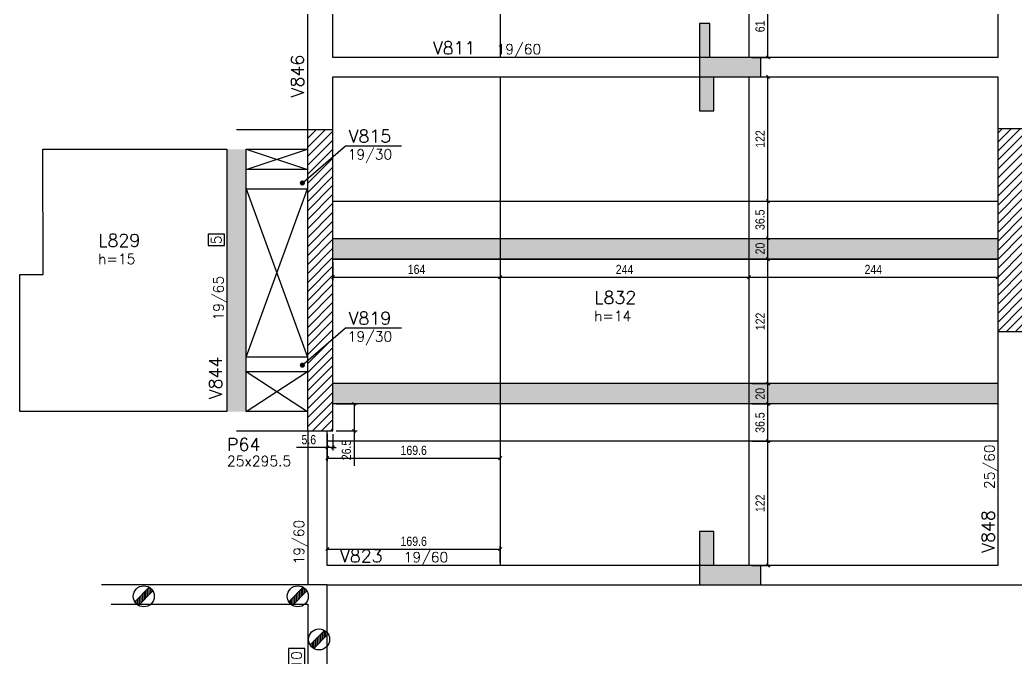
# Model space of a CAD drawing. Extents: x 1860 to 8661, y -614 to 3008.
# Drawn here: x 2370 to 3347, y 806 to 1432 of the extents above; entities that cross this region are included whole.
import ezdxf
from ezdxf import colors
from ezdxf.entities.mleader import LeaderData, LeaderLine
from ezdxf.enums import TextEntityAlignment as Align
from ezdxf.math import Vec2, Vec3

# ---------------------------------------------------------------- set-up
doc = ezdxf.new("R2010")
doc.units = 0
for name, color, linetype in [('COTA', 241, 'Continuous'), ('F-ARM', 6, 'Continuous'), ('F-AUX-RED', 1, 'Continuous'), ('F-CORTE', 4, 'Continuous'), ('F-LAJES', 3, 'Continuous'), ('F-LAJES-DIM', 2, 'Continuous'), ('F-LAJES-NOME', 4, 'Continuous'), ('F-PILARES-DIM', 172, 'Continuous'), ('F-PILARES-HACH', 174, 'Continuous'), ('F-PILARES-NOME', 170, 'Continuous'), ('F-PILARES-S', 170, 'Continuous'), ('F-SOLIDO-CORTE', 71, 'Continuous'), ('F-VIGAS', 3, 'Continuous'), ('F-VIGAS-DIM', 2, 'Continuous'), ('F-VIGAS-NOME', 4, 'Continuous'), ('F-VÃO', 1, 'Continuous'), ('Painéis', 200, 'Continuous')]:
    doc.layers.add(name, color=color, linetype=linetype)
doc.layers.add('F-DESNIVEL-6', color=7, linetype='Continuous', true_color=0xffdebd)
doc.layers.add('Hachura', color=251, linetype='Continuous', lineweight=9)
doc.styles.add('COTA TECNICA-50', font='techl___.ttf', dxfattribs={"height": 9})
doc.styles.add('MCP', font='romans.shx')
doc.styles.get("Standard").update_dxf_attribs({"font": 'arial.ttf'})
doc.dimstyles.new('COTA PAINEL-50', dxfattribs={"dimtxt": 9, "dimasz": 3, "dimexe": 3, "dimexo": 3, "dimgap": 3, "dimtad": 1, "dimdec": 1, "dimzin": 12, "dimdsep": 46, "dimtxsty": 'COTA TECNICA-50', "dimblk1": 'OBLIQUE', "dimblk2": 'OBLIQUE', "dimsah": 1, "dimcen": 0.9, "dimclrd": 4, "dimclre": 4, "dimclrt": 240, "dimadec": 1, "dimazin": 3, "dimtfac": 1, "dimtdec": 1, "dimtmove": 0, "dimatfit": 3, "dimfxl": 1, "dimtolj": 1, "dimtzin": 12, "dimarcsym": 0})
pattern_1 = [(45, (3891.34, 901.7874), (-4.419417, 4.419417), [])]

# ---------------------------------------------------------------- blocks, each defined once
blk = doc.blocks.new('*U7')
at = {"layer": 'F-VIGAS-DIM', "color": 1}
blk.add_lwpolyline([(0, 0), (33, 0), (33, 16), (0, 16)], close=True, dxfattribs=at)
at = {"layer": 'F-VIGAS-DIM', "style": 'MCP'}
blk.add_attdef('DIM', text='', height=10, dxfattribs=at).set_placement((16.5, 8), align=Align.MIDDLE_CENTER)
blk = doc.blocks.new('_Dot')
at = {"color": 0, "linetype": 'ByBlock', "lineweight": -2}
blk.add_line((-0.5, 0), (-1, 0), dxfattribs=at)
at = {"color": 0, "linetype": 'ByBlock', "const_width": 0.5}
blk.add_lwpolyline([(-0.25, 0, 1), (0.25, 0, 1)], format="xyb", close=True, dxfattribs=at)
blk = doc.blocks.new('*U23')
at = {"layer": 'F-VIGAS-DIM', "color": 1}
blk.add_lwpolyline([(0, 0), (11, 0), (11, 16), (0, 16)], close=True, dxfattribs=at)
at = {"layer": 'F-VIGAS-DIM', "style": 'MCP'}
blk.add_attdef('DIM', text='', height=10, dxfattribs=at).set_placement((5.5, 8), align=Align.MIDDLE_CENTER)
blk = doc.blocks.new('PONTO ANCORAGEM_EST')
at = {"layer": 'F-ARM'}
h = blk.add_hatch(dxfattribs=at)
h.set_pattern_fill('ANSI31', color=2, scale=0.5)
h.paths.add_polyline_path([(-1159.55, 5937.09), (-1179.55, 5937.09), (-1179.55, 5932.09), (-1159.55, 5932.09)])
at = {"layer": 'F-ARM', "color": 3, "elevation": 0}
blk.add_lwpolyline([(-1179.55, 5932.09), (-1159.55, 5932.09), (-1159.55, 5937.09), (-1179.55, 5937.09)], close=True, dxfattribs=at)
at = {"layer": 'F-ARM', "color": 3}
blk.add_circle((-1169.55, 5934.59, 0), 10.31, dxfattribs=at)
blk = doc.blocks.new('_Oblique')
at = {"color": 0, "linetype": 'ByBlock', "lineweight": -2}
blk.add_line((-0.5, -0.5), (0.5, 0.5), dxfattribs=at)
blk = doc.blocks.new('*D28')
at = {"layer": 'COTA', "color": 4, "lineweight": -2, "transparency": 16777216}
for p, q in [((2677.34, 1194.29), (2677.34, 1176.71)), ((2841.34, 1194.29), (2841.34, 1176.71)), ((2677.34, 1179.71), (2841.34, 1179.71))]:
    blk.add_line(p, q, dxfattribs=at)
at = {"layer": 'Defpoints', "color": 0, "transparency": 16777216}
for p in [(2677.34, 1197.29), (2841.34, 1197.29), (2841.34, 1179.71)]:
    blk.add_point(p, dxfattribs=at)
at = {"layer": 'COTA', "color": 4, "lineweight": -2, "transparency": 16777216, "xscale": 3, "yscale": 3, "zscale": 3, "rotation": 180}
blk.add_blockref('_Oblique', (2677.34, 1179.71), dxfattribs=at)
at = {"layer": 'COTA', "color": 4, "lineweight": -2, "transparency": 16777216, "xscale": 3, "yscale": 3, "zscale": 3}
blk.add_blockref('_Oblique', (2841.34, 1179.71), dxfattribs=at)
at = {"layer": 'COTA', "color": 240, "transparency": 16777216, "insert": (2759.34, 1187.3), "char_height": 9, "attachment_point": 5, "style": 'COTA TECNICA-50'}
blk.add_mtext('\\A1;164', dxfattribs=at)
blk = doc.blocks.new('*D29')
at = {"layer": 'COTA', "color": 4, "lineweight": -2, "transparency": 16777216}
for p, q in [((2841.34, 1221.29), (2841.34, 1176.71)), ((3085.34, 1194.29), (3085.34, 1176.71)), ((2841.34, 1179.71), (3085.34, 1179.71))]:
    blk.add_line(p, q, dxfattribs=at)
at = {"layer": 'Defpoints', "color": 0, "transparency": 16777216}
for p in [(2841.34, 1224.29), (3085.34, 1197.29), (3085.34, 1179.71)]:
    blk.add_point(p, dxfattribs=at)
at = {"layer": 'COTA', "color": 4, "lineweight": -2, "transparency": 16777216, "xscale": 3, "yscale": 3, "zscale": 3, "rotation": 180}
blk.add_blockref('_Oblique', (2841.34, 1179.71), dxfattribs=at)
at = {"layer": 'COTA', "color": 4, "lineweight": -2, "transparency": 16777216, "xscale": 3, "yscale": 3, "zscale": 3}
blk.add_blockref('_Oblique', (3085.34, 1179.71), dxfattribs=at)
at = {"layer": 'COTA', "color": 240, "transparency": 16777216, "insert": (2963.34, 1187.27), "char_height": 9, "attachment_point": 5, "style": 'COTA TECNICA-50'}
blk.add_mtext('\\A1;244', dxfattribs=at)
blk = doc.blocks.new('*D30')
at = {"layer": 'COTA', "color": 4, "lineweight": -2, "transparency": 16777216}
for p, q in [((3085.34, 1194.29), (3085.34, 1176.71)), ((3329.34, 1194.29), (3329.34, 1176.71)), ((3085.34, 1179.71), (3329.34, 1179.71))]:
    blk.add_line(p, q, dxfattribs=at)
at = {"layer": 'Defpoints', "color": 0, "transparency": 16777216}
for p in [(3085.34, 1197.29), (3329.34, 1197.29), (3329.34, 1179.71)]:
    blk.add_point(p, dxfattribs=at)
at = {"layer": 'COTA', "color": 4, "lineweight": -2, "transparency": 16777216, "xscale": 3, "yscale": 3, "zscale": 3, "rotation": 180}
blk.add_blockref('_Oblique', (3085.34, 1179.71), dxfattribs=at)
at = {"layer": 'COTA', "color": 4, "lineweight": -2, "transparency": 16777216, "xscale": 3, "yscale": 3, "zscale": 3}
blk.add_blockref('_Oblique', (3329.34, 1179.71), dxfattribs=at)
at = {"layer": 'COTA', "color": 240, "transparency": 16777216, "insert": (3207.34, 1187.27), "char_height": 9, "attachment_point": 5, "style": 'COTA TECNICA-50'}
blk.add_mtext('\\A1;244', dxfattribs=at)
blk = doc.blocks.new('*D31')
at = {"layer": 'COTA', "color": 4, "lineweight": -2, "transparency": 16777216}
for p, q in [((3088.34, 1018.79), (3106.91, 1018.79)), ((3103.91, 896.79), (3103.91, 1018.79)), ((3088.34, 896.79), (3106.91, 896.79))]:
    blk.add_line(p, q, dxfattribs=at)
at = {"layer": 'Defpoints', "color": 0, "transparency": 16777216}
for p in [(3085.34, 1018.79), (3103.91, 1018.79), (3085.34, 896.79)]:
    blk.add_point(p, dxfattribs=at)
at = {"layer": 'COTA', "color": 4, "lineweight": -2, "transparency": 16777216, "xscale": 3, "yscale": 3, "zscale": 3}
for p, rotation in [((3103.91, 1018.79), 90), ((3103.91, 896.79), 270)]:
    blk.add_blockref('_Oblique', p, dxfattribs=dict(at, rotation=rotation))
at = {"layer": 'COTA', "color": 240, "transparency": 16777216, "insert": (3096.36, 957.79), "char_height": 9, "attachment_point": 5, "rotation": 90, "style": 'COTA TECNICA-50'}
blk.add_mtext('\\A1;122', dxfattribs=at)
blk = doc.blocks.new('*D32')
at = {"layer": 'COTA', "color": 4, "lineweight": -2, "transparency": 16777216}
for p, q in [((3088.34, 1055.29), (3106.91, 1055.29)), ((3103.91, 1018.79), (3103.91, 1055.29)), ((3088.34, 1018.79), (3106.91, 1018.79))]:
    blk.add_line(p, q, dxfattribs=at)
at = {"layer": 'Defpoints', "color": 0, "transparency": 16777216}
for p in [(3085.34, 1055.29), (3103.91, 1055.29), (3085.34, 1018.79)]:
    blk.add_point(p, dxfattribs=at)
at = {"layer": 'COTA', "color": 4, "lineweight": -2, "transparency": 16777216, "xscale": 3, "yscale": 3, "zscale": 3}
for p, rotation in [((3103.91, 1055.29), 90), ((3103.91, 1018.79), 270)]:
    blk.add_blockref('_Oblique', p, dxfattribs=dict(at, rotation=rotation))
at = {"layer": 'COTA', "color": 240, "transparency": 16777216, "insert": (3096.21, 1037.04), "char_height": 9, "attachment_point": 5, "rotation": 90, "style": 'COTA TECNICA-50'}
blk.add_mtext('\\A1;36.5', dxfattribs=at)
blk = doc.blocks.new('*D33')
at = {"layer": 'COTA', "color": 4, "lineweight": -2, "transparency": 16777216}
for p, q in [((3088.34, 1075.29), (3106.91, 1075.29)), ((3103.91, 1055.29), (3103.91, 1075.29)), ((3088.34, 1055.29), (3106.91, 1055.29))]:
    blk.add_line(p, q, dxfattribs=at)
at = {"layer": 'Defpoints', "color": 0, "transparency": 16777216}
for p in [(3085.34, 1075.29), (3103.91, 1075.29), (3085.34, 1055.29)]:
    blk.add_point(p, dxfattribs=at)
at = {"layer": 'COTA', "color": 4, "lineweight": -2, "transparency": 16777216, "xscale": 3, "yscale": 3, "zscale": 3}
for p, rotation in [((3103.91, 1075.29), 90), ((3103.91, 1055.29), 270)]:
    blk.add_blockref('_Oblique', p, dxfattribs=dict(at, rotation=rotation))
at = {"layer": 'COTA', "color": 240, "transparency": 16777216, "insert": (3096.32, 1065.29), "char_height": 9, "attachment_point": 5, "rotation": 90, "style": 'COTA TECNICA-50'}
blk.add_mtext('\\A1;20', dxfattribs=at)
blk = doc.blocks.new('*D34')
at = {"layer": 'COTA', "color": 4, "lineweight": -2, "transparency": 16777216}
for p, q in [((3088.34, 1197.29), (3106.91, 1197.29)), ((3103.91, 1075.29), (3103.91, 1197.29)), ((3088.34, 1075.29), (3106.91, 1075.29))]:
    blk.add_line(p, q, dxfattribs=at)
at = {"layer": 'Defpoints', "color": 0, "transparency": 16777216}
for p in [(3085.34, 1197.29), (3103.91, 1197.29), (3085.34, 1075.29)]:
    blk.add_point(p, dxfattribs=at)
at = {"layer": 'COTA', "color": 4, "lineweight": -2, "transparency": 16777216, "xscale": 3, "yscale": 3, "zscale": 3}
for p, rotation in [((3103.91, 1197.29), 90), ((3103.91, 1075.29), 270)]:
    blk.add_blockref('_Oblique', p, dxfattribs=dict(at, rotation=rotation))
at = {"layer": 'COTA', "color": 240, "transparency": 16777216, "insert": (3096.36, 1136.29), "char_height": 9, "attachment_point": 5, "rotation": 90, "style": 'COTA TECNICA-50'}
blk.add_mtext('\\A1;122', dxfattribs=at)
blk = doc.blocks.new('*D35')
at = {"layer": 'COTA', "color": 4, "lineweight": -2, "transparency": 16777216}
for p, q in [((3088.34, 1217.79), (3106.91, 1217.79)), ((3103.91, 1197.79), (3103.91, 1217.79)), ((3088.34, 1197.79), (3106.91, 1197.79))]:
    blk.add_line(p, q, dxfattribs=at)
at = {"layer": 'Defpoints', "color": 0, "transparency": 16777216}
for p in [(3085.34, 1217.79), (3103.91, 1217.79), (3085.34, 1197.79)]:
    blk.add_point(p, dxfattribs=at)
at = {"layer": 'COTA', "color": 4, "lineweight": -2, "transparency": 16777216, "xscale": 3, "yscale": 3, "zscale": 3}
for p, rotation in [((3103.91, 1217.79), 90), ((3103.91, 1197.79), 270)]:
    blk.add_blockref('_Oblique', p, dxfattribs=dict(at, rotation=rotation))
at = {"layer": 'COTA', "color": 240, "transparency": 16777216, "insert": (3096.32, 1207.79), "char_height": 9, "attachment_point": 5, "rotation": 90, "style": 'COTA TECNICA-50'}
blk.add_mtext('\\A1;20', dxfattribs=at)
blk = doc.blocks.new('*D36')
at = {"layer": 'COTA', "color": 4, "lineweight": -2, "transparency": 16777216}
for p, q in [((3088.34, 1254.29), (3106.91, 1254.29)), ((3103.91, 1217.79), (3103.91, 1254.29)), ((3088.34, 1217.79), (3106.91, 1217.79))]:
    blk.add_line(p, q, dxfattribs=at)
at = {"layer": 'Defpoints', "color": 0, "transparency": 16777216}
for p in [(3085.34, 1254.29), (3103.91, 1254.29), (3085.34, 1217.79)]:
    blk.add_point(p, dxfattribs=at)
at = {"layer": 'COTA', "color": 4, "lineweight": -2, "transparency": 16777216, "xscale": 3, "yscale": 3, "zscale": 3}
for p, rotation in [((3103.91, 1254.29), 90), ((3103.91, 1217.79), 270)]:
    blk.add_blockref('_Oblique', p, dxfattribs=dict(at, rotation=rotation))
at = {"layer": 'COTA', "color": 240, "transparency": 16777216, "insert": (3096.21, 1236.04), "char_height": 9, "attachment_point": 5, "rotation": 90, "style": 'COTA TECNICA-50'}
blk.add_mtext('\\A1;36.5', dxfattribs=at)
blk = doc.blocks.new('*D37')
at = {"layer": 'COTA', "color": 4, "lineweight": -2, "transparency": 16777216}
for p, q in [((3088.34, 1376.29), (3106.91, 1376.29)), ((3103.91, 1254.29), (3103.91, 1376.29)), ((3088.34, 1254.29), (3106.91, 1254.29))]:
    blk.add_line(p, q, dxfattribs=at)
at = {"layer": 'Defpoints', "color": 0, "transparency": 16777216}
for p in [(3085.34, 1376.29), (3103.91, 1376.29), (3085.34, 1254.29)]:
    blk.add_point(p, dxfattribs=at)
at = {"layer": 'COTA', "color": 4, "lineweight": -2, "transparency": 16777216, "xscale": 3, "yscale": 3, "zscale": 3}
for p, rotation in [((3103.91, 1376.29), 90), ((3103.91, 1254.29), 270)]:
    blk.add_blockref('_Oblique', p, dxfattribs=dict(at, rotation=rotation))
at = {"layer": 'COTA', "color": 240, "transparency": 16777216, "insert": (3096.36, 1315.29), "char_height": 9, "attachment_point": 5, "rotation": 90, "style": 'COTA TECNICA-50'}
blk.add_mtext('\\A1;122', dxfattribs=at)
blk = doc.blocks.new('*D38')
at = {"layer": 'COTA', "color": 4, "lineweight": -2, "transparency": 16777216}
for p, q in [((2671.74, 899.79), (2671.74, 915.88)), ((2671.74, 912.88), (2841.34, 912.88)), ((2841.34, 899.79), (2841.34, 915.88))]:
    blk.add_line(p, q, dxfattribs=at)
at = {"layer": 'Defpoints', "color": 0, "transparency": 16777216}
for p in [(2841.34, 912.88), (2671.74, 896.79), (2841.34, 896.79)]:
    blk.add_point(p, dxfattribs=at)
at = {"layer": 'COTA', "color": 4, "lineweight": -2, "transparency": 16777216, "xscale": 3, "yscale": 3, "zscale": 3, "rotation": 180}
blk.add_blockref('_Oblique', (2671.74, 912.88), dxfattribs=at)
at = {"layer": 'COTA', "color": 4, "lineweight": -2, "transparency": 16777216, "xscale": 3, "yscale": 3, "zscale": 3}
blk.add_blockref('_Oblique', (2841.34, 912.88), dxfattribs=at)
at = {"layer": 'COTA', "color": 240, "transparency": 16777216, "insert": (2756.54, 920.5), "char_height": 9, "attachment_point": 5, "style": 'COTA TECNICA-50'}
blk.add_mtext('\\A1;169.6', dxfattribs=at)
blk = doc.blocks.new('*D39')
at = {"layer": 'COTA', "color": 4, "lineweight": -2, "transparency": 16777216}
for p, q in [((2680.34, 1055.29), (2701.07, 1055.29)), ((2698.07, 1055.29), (2698.07, 1028.79)), ((2680.34, 1028.79), (2701.07, 1028.79)), ((2698.07, 1028.79), (2698.07, 994.51))]:
    blk.add_line(p, q, dxfattribs=at)
at = {"layer": 'Defpoints', "color": 0, "transparency": 16777216}
for p in [(2677.34, 1055.29), (2677.34, 1028.79), (2698.07, 1028.79)]:
    blk.add_point(p, dxfattribs=at)
at = {"layer": 'COTA', "color": 4, "lineweight": -2, "transparency": 16777216, "xscale": 3, "yscale": 3, "zscale": 3}
for p, rotation in [((2698.07, 1055.29), 90), ((2698.07, 1028.79), 270)]:
    blk.add_blockref('_Oblique', p, dxfattribs=dict(at, rotation=rotation))
at = {"layer": 'COTA', "color": 240, "transparency": 16777216, "insert": (2690.47, 1010.15), "char_height": 9, "attachment_point": 5, "rotation": 90, "style": 'COTA TECNICA-50'}
blk.add_mtext('\\A1;26.5', dxfattribs=at)
blk = doc.blocks.new('*D40')
at = {"layer": 'COTA', "color": 4, "lineweight": -2, "transparency": 16777216}
for p, q in [((2671.74, 1025.79), (2671.74, 1009.63)), ((2677.34, 1025.79), (2677.34, 1009.63)), ((2671.74, 1012.63), (2641.6, 1012.63)), ((2677.34, 1012.63), (2671.74, 1012.63)), ((2677.34, 1012.63), (2680.34, 1012.63))]:
    blk.add_line(p, q, dxfattribs=at)
at = {"layer": 'Defpoints', "color": 0, "transparency": 16777216}
for p in [(2671.74, 1028.79), (2677.34, 1028.79), (2671.74, 1012.63)]:
    blk.add_point(p, dxfattribs=at)
at = {"layer": 'COTA', "color": 4, "lineweight": -2, "transparency": 16777216, "xscale": 3, "yscale": 3, "zscale": 3}
blk.add_blockref('_Oblique', (2671.74, 1012.63), dxfattribs=at)
at = {"layer": 'COTA', "color": 4, "lineweight": -2, "transparency": 16777216, "xscale": 3, "yscale": 3, "zscale": 3, "rotation": 180}
blk.add_blockref('_Oblique', (2677.34, 1012.63), dxfattribs=at)
at = {"layer": 'COTA', "color": 240, "transparency": 16777216, "insert": (2653.67, 1020.23), "char_height": 9, "attachment_point": 5, "style": 'COTA TECNICA-50'}
blk.add_mtext('\\A1;5.6', dxfattribs=at)
blk = doc.blocks.new('*D58')
at = {"layer": 'COTA', "color": 4, "lineweight": -2, "transparency": 16777216}
for p, q in [((3088.34, 1456.29), (3106.91, 1456.29)), ((3103.91, 1395.29), (3103.91, 1456.29)), ((3088.34, 1395.29), (3106.91, 1395.29))]:
    blk.add_line(p, q, dxfattribs=at)
at = {"layer": 'Defpoints', "color": 0, "transparency": 16777216}
for p in [(3085.34, 1456.29), (3103.91, 1456.29), (3085.34, 1395.29)]:
    blk.add_point(p, dxfattribs=at)
at = {"layer": 'COTA', "color": 4, "lineweight": -2, "transparency": 16777216, "xscale": 3, "yscale": 3, "zscale": 3}
for p, rotation in [((3103.91, 1456.29), 90), ((3103.91, 1395.29), 270)]:
    blk.add_blockref('_Oblique', p, dxfattribs=dict(at, rotation=rotation))
at = {"layer": 'COTA', "color": 240, "transparency": 16777216, "insert": (3096.32, 1425.79), "char_height": 9, "attachment_point": 5, "rotation": 90, "style": 'COTA TECNICA-50'}
blk.add_mtext('\\A1;61', dxfattribs=at)
blk = doc.blocks.new('*D366')
at = {"layer": 'Defpoints', "color": 0, "transparency": 16777216}
for p in [(2671.74, 1018.79), (2841.34, 1018.79), (2841.34, 1002.1)]:
    blk.add_point(p, dxfattribs=at)
at = {"layer": 'Painéis', "color": 4, "lineweight": -2, "transparency": 16777216}
for p, q in [((2671.74, 1015.79), (2671.74, 999.1)), ((2841.34, 1015.79), (2841.34, 999.1)), ((2671.74, 1002.1), (2841.34, 1002.1))]:
    blk.add_line(p, q, dxfattribs=at)
at = {"layer": 'Painéis', "color": 4, "lineweight": -2, "transparency": 16777216, "xscale": 3, "yscale": 3, "zscale": 3, "rotation": 180}
blk.add_blockref('_Oblique', (2671.74, 1002.1), dxfattribs=at)
at = {"layer": 'Painéis', "color": 4, "lineweight": -2, "transparency": 16777216, "xscale": 3, "yscale": 3, "zscale": 3}
blk.add_blockref('_Oblique', (2841.34, 1002.1), dxfattribs=at)
at = {"layer": 'Painéis', "color": 240, "transparency": 16777216, "insert": (2756.54, 1009.72), "char_height": 9, "attachment_point": 5, "style": 'COTA TECNICA-50'}
blk.add_mtext('\\A1;169.6', dxfattribs=at)

msp = doc.modelspace()

# ---------------------------------------------------------------- hatches: boundary and pattern name
at = {"layer": 'F-DESNIVEL-6', "linetype": 'Continuous'}
h = msp.add_hatch(color=256, dxfattribs=at)
h.dxf.hatch_style = 1
h.paths.add_polyline_path([(2592.34, 1266.29), (2592.34, 1285.29), (2592.34, 1305.29), (2573.34, 1305.29), (2573.34, 1275.79), (2573.34, 1105.79), (2592.34, 1105.79)])
h = msp.add_hatch(color=256, dxfattribs=at)
h.dxf.hatch_style = 1
h.paths.add_polyline_path([(2592.34, 1087.29), (2592.34, 1101.29), (2592.34, 1105.79), (2573.34, 1105.79), (2573.34, 1094.29), (2573.34, 1047.79), (2592.34, 1047.79)])
at = {"layer": 'F-PILARES-HACH', "linetype": 'Continuous'}
h = msp.add_hatch(dxfattribs=at)
h.set_pattern_fill('ANSI31', color=256, scale=50, style=0)
h.set_pattern_definition(pattern_1)
h.paths.add_polyline_path([(2652.34, 1028.79), (2677.34, 1028.79), (2677.34, 1324.29), (2652.34, 1324.29)], flags=16)
h = msp.add_hatch(dxfattribs=at)
h.set_pattern_fill('ANSI31', color=256, scale=50, style=0)
h.set_pattern_definition(pattern_1)
h.paths.add_polyline_path([(3329.34, 1126.29), (3354.34, 1126.29), (3354.34, 1325.29), (3329.34, 1325.29)], flags=16)
at = {"layer": 'F-SOLIDO-CORTE', "linetype": 'Continuous'}
for points in [[(3097.01, 1376.29), (3097.01, 1395.29), (3047.01, 1395.29), (3047.01, 1428.64), (3037.01, 1428.64), (3037.01, 1376.29), (3037.01, 1342.94), (3051.01, 1342.94), (3051.01, 1376.29)], [(3037.01, 877.79), (3097.01, 877.79), (3097.01, 896.79), (3051.01, 896.79), (3051.01, 930.14), (3037.01, 930.14)]]:
    msp.add_hatch(color=256, dxfattribs=at).paths.add_polyline_path(points, flags=16)
at = {"layer": 'Hachura', "linetype": 'ByBlock'}
h = msp.add_hatch(color=256, dxfattribs=at)
h.dxf.hatch_style = 1
h.paths.add_polyline_path([(2841.34, 1197.79), (2841.34, 1217.79), (2677.34, 1217.79), (2677.34, 1197.79)])
h.paths.add_polyline_path([(3085.34, 1197.79), (3085.34, 1217.79), (2841.34, 1217.79), (2841.34, 1197.79)])
h.paths.add_polyline_path([(3085.34, 1217.79), (3085.34, 1197.79), (3329.34, 1197.79), (3329.34, 1217.79)])
h = msp.add_hatch(color=256, dxfattribs=at)
h.dxf.hatch_style = 1
h.paths.add_polyline_path([(2841.34, 1055.29), (2841.34, 1075.29), (2677.34, 1075.29), (2677.34, 1055.29)])
h.paths.add_polyline_path([(2841.34, 1075.29), (2841.34, 1055.29), (3085.34, 1055.29), (3085.34, 1075.29)])
h.paths.add_polyline_path([(3085.34, 1075.29), (3085.34, 1055.29), (3329.34, 1055.29), (3329.34, 1075.29)])

# ---------------------------------------------------------------- linework, layer by layer
at = {"layer": 'F-CORTE', "linetype": 'Continuous'}
for points in [[(3037.01, 1428.64), (3037.01, 1376.29), (3037.01, 1342.94)], [(3051.01, 1342.94), (3051.01, 1376.29), (3097.01, 1376.29), (3097.01, 1395.29), (3047.01, 1395.29), (3047.01, 1428.64)], [(3037.01, 930.14), (3037.01, 877.79), (3097.01, 877.79), (3097.01, 896.79), (3051.01, 896.79), (3051.01, 930.14)]]:
    msp.add_lwpolyline(points, dxfattribs=at)
at = {"layer": 'F-LAJES'}
msp.add_lwpolyline([(2370.34, 1047.79), (2370.34, 1182.29), (2392.98, 1182.29), (2392.84, 1305.29), (2573.34, 1305.29), (2573.34, 1047.79), (2370.34, 1047.79)], dxfattribs=at)
at = {"layer": 'F-PILARES-S', "linetype": 'Continuous'}
for points in [[(2652.34, 1028.79), (2677.34, 1028.79), (2677.34, 1324.29), (2652.34, 1324.29), (2652.34, 1028.79)], [(3329.34, 1126.29), (3354.34, 1126.29), (3354.34, 1325.29), (3329.34, 1325.29), (3329.34, 1126.29)]]:
    msp.add_lwpolyline(points, dxfattribs=at)
at = {"layer": 'F-SOLIDO-CORTE', "linetype": 'Continuous'}
for points in [[(3097.01, 1376.29), (3097.01, 1395.29), (3047.01, 1395.29), (3047.01, 1428.64), (3037.01, 1428.64), (3037.01, 1376.29), (3037.01, 1342.94), (3051.01, 1342.94), (3051.01, 1376.29), (3097.01, 1376.29)], [(3037.01, 877.79), (3097.01, 877.79), (3097.01, 896.79), (3051.01, 896.79), (3051.01, 930.14), (3037.01, 930.14), (3037.01, 877.79)]]:
    msp.add_lwpolyline(points, dxfattribs=at)
at = {"layer": 'F-VIGAS'}
for points in [[(3329.34, 1547.29), (3329.34, 1395.29)], [(2652.34, 1508.29), (2652.34, 1385.79)], [(2677.34, 1395.29), (2677.34, 1508.29)], [(3329.34, 1395.29), (2677.34, 1395.29)], [(2652.34, 1385.79), (2652.34, 1324.29)], [(2677.34, 1376.29), (3329.34, 1376.29)], [(2677.34, 1324.29), (2677.34, 1376.29)], [(3329.34, 1376.29), (3329.34, 1325.29)], [(2652.34, 1324.29), (2582.84, 1324.29)], [(2573.34, 1305.29), (2573.34, 1275.79)], [(2592.34, 1305.29), (2652.34, 1305.29)], [(2592.34, 1285.29), (2592.34, 1305.29)], [(2652.34, 1285.29), (2592.34, 1285.29)], [(2592.34, 1266.29), (2592.34, 1285.29)], [(2573.34, 1275.79), (2573.34, 1094.29)], [(2592.34, 1101.29), (2592.34, 1266.29)], [(2592.34, 1266.29), (2652.34, 1266.29)], [(3329.34, 1126.29), (3329.34, 896.79)], [(2573.34, 1094.29), (2573.34, 1047.79)], [(2652.34, 1101.29), (2592.34, 1101.29)], [(2592.34, 1087.29), (2592.34, 1101.29)], [(2592.34, 1047.79), (2592.34, 1087.29)], [(2592.34, 1087.29), (2652.34, 1087.29)], [(2652.34, 1047.79), (2592.34, 1047.79)], [(2582.84, 1028.79), (2652.34, 1028.79)], [(2652.74, 1028.79), (2652.74, 887.29)], [(2671.74, 896.79), (2671.74, 1028.79)], [(3329.34, 896.79), (2671.74, 896.79)], [(2652.74, 887.29), (2652.74, 877.79)], [(2652.74, 877.79), (2450.34, 877.79)], [(2671.74, 877.79), (2652.74, 877.79)], [(2671.74, 877.79), (3341.84, 877.79)], [(2671.74, 868.29), (2671.74, 877.79)], [(3341.84, 877.79), (3672.34, 877.79)], [(2671.74, 669.29), (2671.74, 868.29)], [(2459.84, 858.79), (2652.74, 858.79)], [(2652.74, 858.79), (2652.74, 678.79)]]:
    msp.add_lwpolyline(points, dxfattribs=at)
at = {"layer": 'F-VÃO'}
for p, q in [((2592.34, 1285.29), (2652.34, 1305.29)), ((2592.34, 1305.29), (2652.34, 1285.29)), ((2592.34, 1101.29), (2652.34, 1266.29)), ((2592.34, 1266.29), (2652.34, 1101.29)), ((2592.34, 1047.79), (2652.34, 1087.29)), ((2592.34, 1087.29), (2652.34, 1047.79))]:
    msp.add_line(p, q, dxfattribs=at)
at = {"layer": 'Painéis'}
for p, q in [((2841.34, 1547.29), (2841.34, 1395.29)), ((3085.34, 1547.29), (3085.34, 1395.29))]:
    msp.add_line(p, q, dxfattribs=at)
for points in [[(2841.34, 1376.29), (2841.34, 896.79)], [(3085.34, 1376.29), (3085.34, 896.79)], [(2677.34, 1254.29), (3329.34, 1254.29)], [(2677.34, 1217.79), (3329.34, 1217.79)], [(2677.34, 1197.79), (3329.34, 1197.79)], [(2677.34, 1197.29), (3329.34, 1197.29)], [(3329.34, 1075.29), (2677.34, 1075.29)], [(3329.34, 1055.29), (2677.34, 1055.29)], [(3329.34, 1018.79), (2671.74, 1018.79)]]:
    msp.add_lwpolyline(points, dxfattribs=at)

# ---------------------------------------------------------------- block references
at = {"layer": 'F-ARM', "rotation": 45}
for p in [(7515.23, -2502.86, 0), (7666.23, -2502.86, 0), (7687.13, -2545.11, 0)]:
    msp.add_blockref('PONTO ANCORAGEM_EST', p, dxfattribs=at)
at = {"layer": 'F-VIGAS-DIM', "linetype": 'Continuous', "rotation": 90}
for name, p, values in [('*U23', (2570.96, 1210.77), {'DIM': '5'}), ('*U7', (2649.61, 782.21), {'DIM': '-10'})]:
    msp.add_blockref(name, p, dxfattribs=at).add_auto_attribs(values)

# ---------------------------------------------------------------- texts
at = {"layer": 'F-LAJES-DIM', "linetype": 'Continuous', "style": 'MCP'}
for s, p in [('h=15', (2447.12, 1192.53)), ('h=14', (2933.6, 1136.56))]:
    msp.add_text(s, height=10, dxfattribs=at).set_placement(p)
at = {"layer": 'F-LAJES-NOME', "linetype": 'Continuous', "style": 'MCP'}
for s, p in [('L829', (2447.12, 1209.53)), ('L832', (2933.6, 1153.56))]:
    msp.add_text(s, height=12.5, dxfattribs=at).set_placement(p)
at = {"layer": 'F-PILARES-DIM', "linetype": 'Continuous', "style": 'MCP'}
msp.add_text('25x295.5', height=10, dxfattribs=at).set_placement((2573.42, 994.24))
at = {"layer": 'F-PILARES-NOME', "linetype": 'Continuous', "style": 'MCP'}
msp.add_text('P64', height=12.5, dxfattribs=at).set_placement((2573.42, 1009.24))
at = {"layer": 'F-VIGAS-DIM', "linetype": 'Continuous', "style": 'MCP'}
for s, p in [('19/60', (2837.84, 1398.41)), ('19/30', (2691.77, 1295.18)), ('19/30', (2691.77, 1116.44)), ('19/60', (2746.74, 899.91))]:
    msp.add_text(s, height=10, dxfattribs=at).set_placement(p)
for s, p in [('19/65', (2570.05, 1137.17)), ('25/60', (3326.21, 971.79)), ('19/60', (2648.97, 897.84))]:
    msp.add_text(s, height=10, rotation=90, dxfattribs=at).set_placement(p)
at = {"layer": 'F-VIGAS-NOME', "linetype": 'Continuous', "style": 'MCP'}
for s, p in [('V811', (2775.34, 1398.41)), ('V815', (2692.7, 1311.85)), ('V819', (2692.7, 1133.11)), ('V823', (2684.24, 899.91))]:
    msp.add_text(s, height=12.5, dxfattribs=at).set_placement(p)
for s, p in [('V846', (2648.76, 1356.18)), ('V844', (2568.47, 1059.96)), ('V848', (3326.21, 909.29))]:
    msp.add_text(s, height=12.5, rotation=90, dxfattribs=at).set_placement(p)

# ---------------------------------------------------------------- dimensions: what is measured, and where the dimension line sits
at = {"layer": 'COTA'}
for base, p1, p2, picture, middle in [((3103.91, 1456.29), (3085.34, 1395.29), (3085.34, 1456.29), '*D58', (3096.32, 1425.79)), ((3103.91, 1217.79), (3085.34, 1197.79), (3085.34, 1217.79), '*D35', (3096.32, 1207.79)), ((2698.07, 1028.79), (2677.34, 1055.29), (2677.34, 1028.79), '*D39', (2690.47, 1010.15)), ((3103.91, 1018.79), (3085.34, 896.79), (3085.34, 1018.79), '*D31', (3096.36, 957.79))]:
    dim = msp.add_linear_dim(base=base, p1=p1, p2=p2, angle=90, dimstyle='COTA PAINEL-50', dxfattribs=at)
    dim.commit()
    dim.dimension.update_dxf_attribs({"geometry": picture, "text_midpoint": middle})
for base, p1, p2, picture, middle in [((3103.91, 1376.29), (3085.34, 1254.29), (3085.34, 1376.29), '*D37', (3096.36, 1315.29)), ((3103.91, 1254.29), (3085.34, 1217.79), (3085.34, 1254.29), '*D36', (3096.21, 1236.04)), ((3103.91, 1197.29), (3085.34, 1075.29), (3085.34, 1197.29), '*D34', (3096.36, 1136.29)), ((3103.91, 1075.29), (3085.34, 1055.29), (3085.34, 1075.29), '*D33', (3096.32, 1065.29)), ((3103.91, 1055.29), (3085.34, 1018.79), (3085.34, 1055.29), '*D32', (3096.21, 1037.04))]:
    dim = msp.add_linear_dim(base=base, p1=p1, p2=p2, angle=90, dimstyle='COTA PAINEL-50', override={"dimtmove": 1}, dxfattribs=at)
    dim.commit()
    dim.dimension.update_dxf_attribs({"geometry": picture, "text_midpoint": middle})
for base, p1, p2, picture, middle in [((3085.34, 1179.71), (2841.34, 1224.29), (3085.34, 1197.29), '*D29', (2963.34, 1187.27)), ((3329.34, 1179.71), (3085.34, 1197.29), (3329.34, 1197.29), '*D30', (3207.34, 1187.27))]:
    dim = msp.add_linear_dim(base=base, p1=p1, p2=p2, dimstyle='COTA PAINEL-50', override={"dimtmove": 1}, dxfattribs=at)
    dim.commit()
    dim.dimension.update_dxf_attribs({"geometry": picture, "text_midpoint": middle})
for base, p1, p2, picture, middle in [((2841.34, 1179.71), (2677.34, 1197.29), (2841.34, 1197.29), '*D28', (2759.34, 1187.3)), ((2671.74, 1012.63), (2677.34, 1028.79), (2671.74, 1028.79), '*D40', (2653.67, 1020.23)), ((2841.34, 912.88), (2671.74, 896.79), (2841.34, 896.79), '*D38', (2756.54, 920.5))]:
    dim = msp.add_linear_dim(base=base, p1=p1, p2=p2, dimstyle='COTA PAINEL-50', dxfattribs=at)
    dim.commit()
    dim.dimension.update_dxf_attribs({"geometry": picture, "text_midpoint": middle})
at = {"layer": 'Painéis'}
dim = msp.add_linear_dim(base=(2841.34, 1002.1), p1=(2671.74, 1018.79), p2=(2841.34, 1018.79), dimstyle='COTA PAINEL-50', dxfattribs=at)
dim.commit()
dim.dimension.update_dxf_attribs({"geometry": '*D366', "text_midpoint": (2756.54, 1009.72)})

# ---------------------------------------------------------------- leaders
at = {"layer": 'F-AUX-RED', "linetype": 'Continuous'}
ml = msp.add_multileader_mtext('Standard', dxfattribs=at)
ml.set_content('', color=256)
ml.set_leader_properties()
ml.set_arrow_properties(name='DOT')
ml.build(insert=Vec2(0, 0))
ml.multileader.update_dxf_attribs({"text_right_attachment_type": 6, "text_top_attachment_type": 0, "text_bottom_attachment_type": 0, "dogleg_length": 0.36, "arrow_head_size": 5})
ctx = ml.context
ctx.base_point, ctx.char_height, ctx.arrow_head_size, ctx.landing_gap_size, ctx.plane_origin = Vec3(2744.71, 1308.58), 0.18, 5, 0.09, Vec3(2647.33, 1272.11)
ctx.right_attachment = 6
notes = []
notes.append((ctx, [(0, (1, 1, 0), (2689.67, 1308.58), (1, 0), 55.04, [(0, [(2647.33, 1272.11)], 256, [])])]))
ctx.mtext.insert, ctx.mtext.flow_direction = Vec3(2744.8, 1308.67), 5
ml = msp.add_multileader_mtext('Standard', dxfattribs=at)
ml.set_content('', color=256)
ml.set_leader_properties()
ml.set_arrow_properties(name='DOT')
ml.build(insert=Vec2(0, 0))
ml.multileader.update_dxf_attribs({"text_right_attachment_type": 6, "text_top_attachment_type": 0, "text_bottom_attachment_type": 0, "dogleg_length": 0.36, "arrow_head_size": 5})
ctx = ml.context
ctx.base_point, ctx.char_height, ctx.arrow_head_size, ctx.landing_gap_size, ctx.plane_origin = Vec3(2744.71, 1129.84), 0.18, 5, 0.09, Vec3(2647.33, 1093.37)
ctx.right_attachment = 6
notes.append((ctx, [(0, (1, 1, 0), (2689.67, 1129.84), (1, 0), 55.04, [(0, [(2647.33, 1093.37)], 256, [])])]))
ctx.mtext.insert, ctx.mtext.flow_direction = Vec3(2744.8, 1129.93), 5
for ctx, leaders in notes:
    for number, flags, end, landing, length, lines in leaders:
        leader = LeaderData()
        leader.index, (leader.has_last_leader_line, leader.has_dogleg_vector, leader.attachment_direction) = number, flags
        leader.last_leader_point, leader.dogleg_vector, leader.dogleg_length = Vec3(end), Vec3(landing), length
        for number, points, colour, breaks in lines:
            line = LeaderLine()
            line.index, line.vertices, line.color, line.breaks = number, Vec3.list(points), colors.encode_raw_color(colour), breaks
            leader.lines.append(line)
        ctx.leaders.append(leader)

doc.saveas('drawing.dxf')
